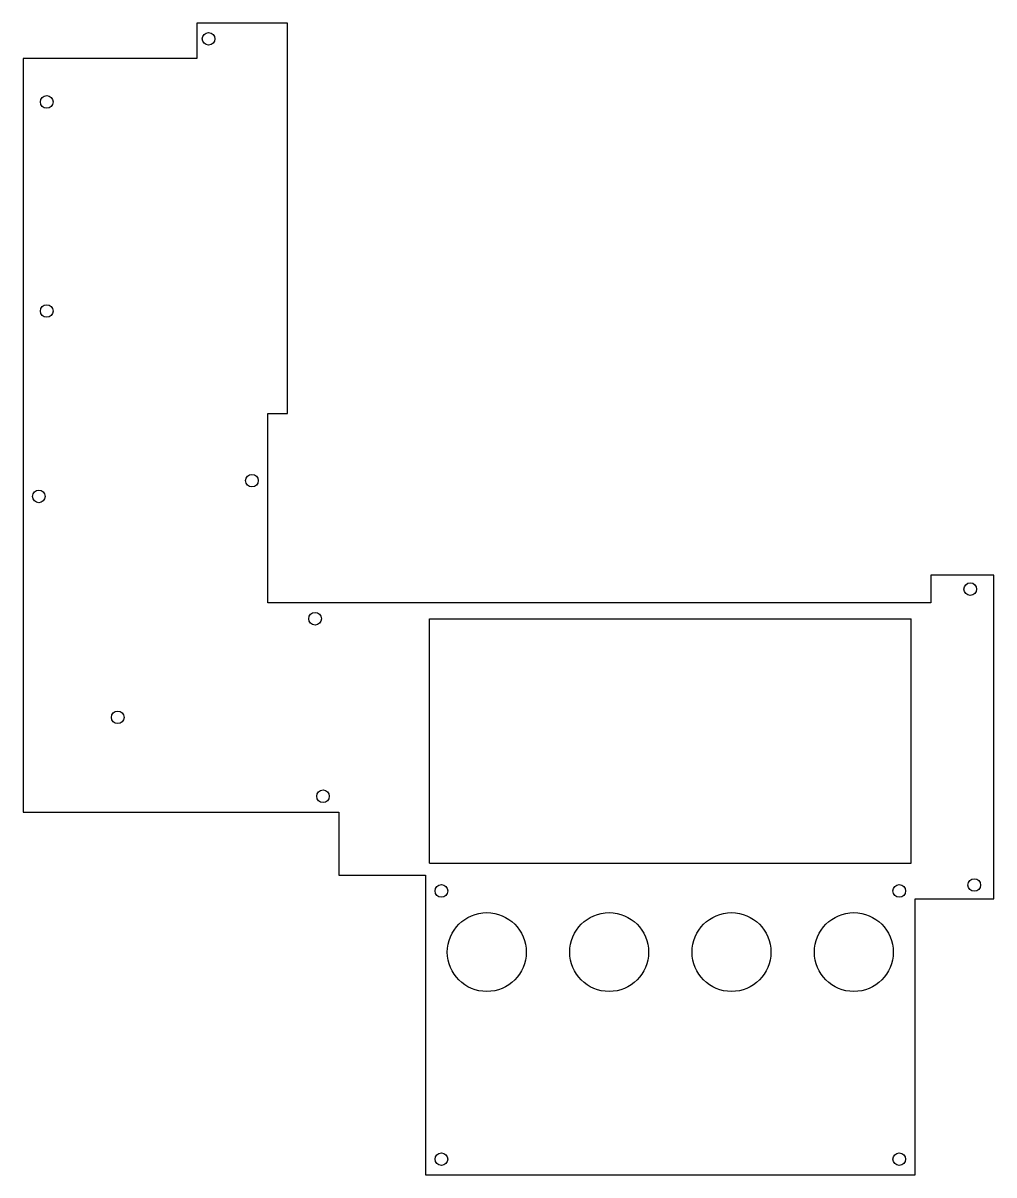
# Model space of a CAD drawing. Header units: millimetres. Extents: x 6 to 252, y 28 to 320.
import ezdxf

# ---------------------------------------------------------------- set-up
doc = ezdxf.new("R2010")
doc.units = ezdxf.units.MM
doc.layers.add('tmp_PCB_K', color=7, linetype='CONTINUOUS')

msp = doc.modelspace()

# ---------------------------------------------------------------- linework, layer by layer
at = {"layer": 'tmp_PCB_K'}
for p, q in [((50, 320), (50, 311)), ((73, 320), (50, 320)), ((73, 221), (73, 320)), ((6, 311), (6, 120)), ((50, 311), (6, 311)), ((68, 221), (73, 221)), ((68, 173), (68, 221)), ((252, 180), (236, 180)), ((236, 180), (236, 173)), ((252, 98), (252, 180)), ((236, 173), (68, 173)), ((109, 107), (109, 169)), ((109, 169), (231, 169)), ((231, 107), (231, 169)), ((6, 120), (86, 120)), ((86, 120), (86, 104)), ((109, 107), (231, 107)), ((86, 104), (108, 104)), ((108, 104), (108, 28)), ((232, 28), (232, 98)), ((232, 98), (252, 98)), ((108, 28), (232, 28))]:
    msp.add_line(p, q, dxfattribs=at)
for centre, radius in [((53, 316), 1.6), ((12, 300), 1.6), ((12, 247), 1.6), ((64, 204), 1.6), ((10, 200), 1.6), ((246, 176.5), 1.6), ((80, 169), 1.6), ((30, 144), 1.6), ((82, 124), 1.6), ((247, 101.5), 1.6), ((112, 100), 1.6), ((228, 100), 1.6), ((123.5, 84.5), 10), ((154.5, 84.5), 10), ((185.5, 84.5), 10), ((216.5, 84.5), 10), ((112, 32), 1.6), ((228, 32), 1.6)]:
    msp.add_circle(centre, radius, dxfattribs=at)

doc.saveas('drawing.dxf')
